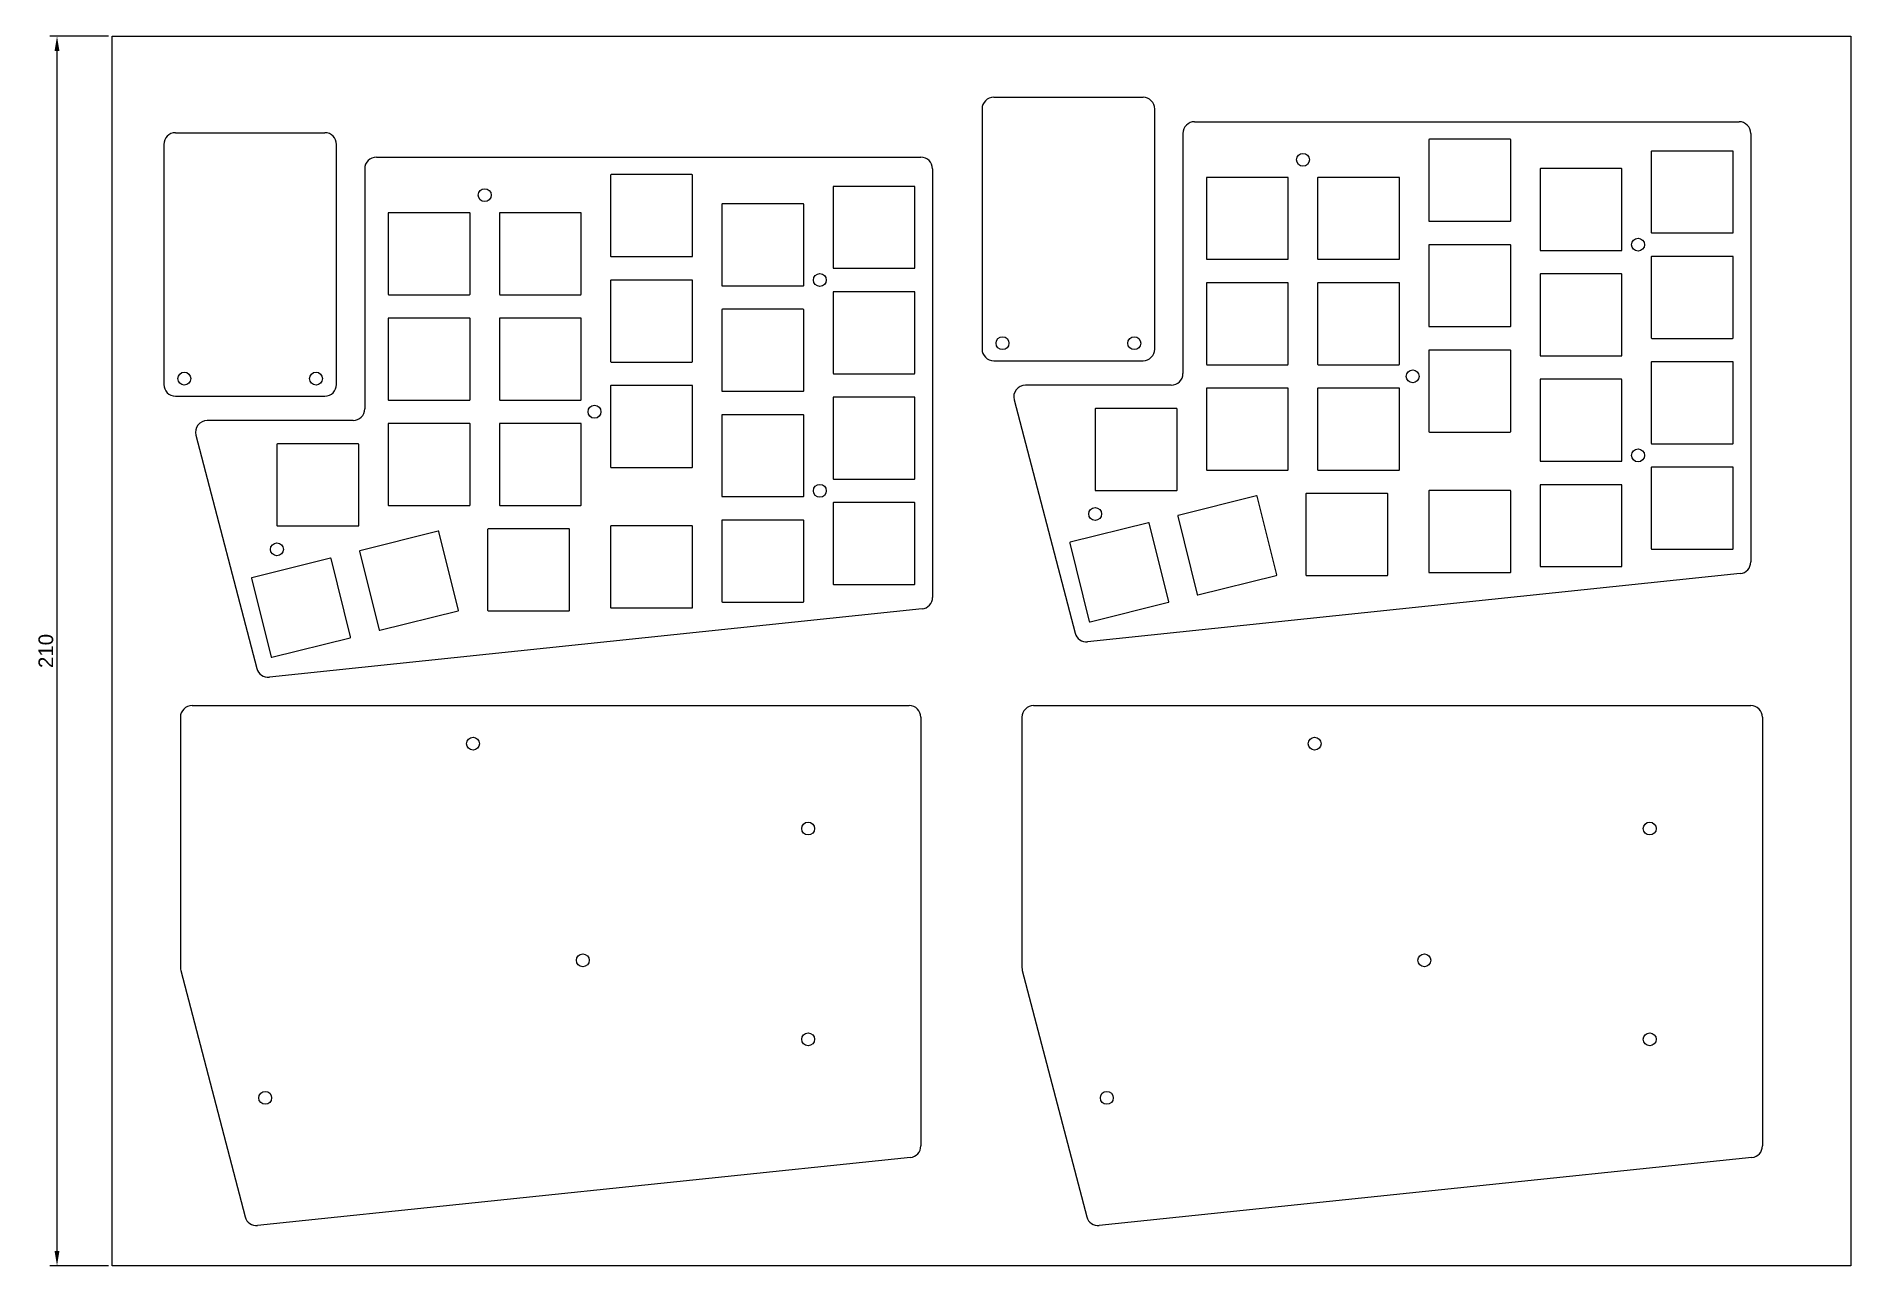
# Model space of a CAD drawing. Header units: millimetres. Extents: x 1702 to 2012, y 2051 to 2261.
import ezdxf

# ---------------------------------------------------------------- set-up
doc = ezdxf.new("R2010")
doc.units = ezdxf.units.MM
doc.styles.get("Standard").update_dxf_attribs({"font": 'arial.ttf'})
doc.dimstyles.new('ISO-25', dxfattribs={"dimtxt": 2.5, "dimasz": 2.5, "dimexe": 1.25, "dimexo": 0.625, "dimtad": 1, "dimtxsty": 'Standard', "dimcen": 2.5, "dimadec": 0, "dimazin": 0, "dimtfac": 1, "dimtmove": 0, "dimatfit": 3, "dimfxl": 1, "dimarcsym": 0})

# ---------------------------------------------------------------- blocks, each defined once
blk = doc.blocks.new('*D1')
at = {"color": 0, "lineweight": -2, "transparency": 16777216}
for p, q in [((1713.97, 2261.38), (1703.93, 2261.38)), ((1705.18, 2053.88), (1705.18, 2258.88)), ((1713.97, 2051.38), (1703.93, 2051.38))]:
    blk.add_line(p, q, dxfattribs=at)
at = {"color": 0, "transparency": 16777216}
for points in [[(1704.76, 2258.88), (1705.59, 2258.88), (1705.18, 2261.38)], [(1704.76, 2053.88), (1705.59, 2053.88), (1705.18, 2051.38)]]:
    blk.add_solid(points, dxfattribs=at)
at = {"layer": 'Defpoints', "color": 0, "transparency": 16777216}
for p in [(1705.18, 2261.38), (1714.6, 2261.38), (1714.6, 2051.38)]:
    blk.add_point(p, dxfattribs=at)
at = {"color": 0, "transparency": 16777216, "insert": (1703.28, 2156.38), "char_height": 2.5, "attachment_point": 5, "rotation": 90}
blk.add_mtext('210', dxfattribs=at)

msp = doc.modelspace()

# ---------------------------------------------------------------- linework, layer by layer
for p, q in [((1714.599, 2261.38), (2011.599, 2261.38)), ((1714.599, 2051.38), (1714.599, 2261.38)), ((2011.599, 2261.38), (2011.599, 2051.38)), ((2011.599, 2051.38), (1714.599, 2051.38))]:
    msp.add_line(p, q)
at = {"color": 1, "true_color": 0xff0000}
for p, q in [((1865.203, 2250.957), (1890.703, 2250.957)), ((1863.203, 2248.957), (1863.203, 2207.957)), ((1892.703, 2207.957), (1892.703, 2248.957)), ((1725.424, 2244.916), (1750.924, 2244.916)), ((1897.524, 2244.786), (1897.524, 2203.786)), ((1899.524, 2246.786), (1992.524, 2246.786)), ((1994.524, 2244.786), (1994.524, 2171.588)), ((1723.424, 2242.916), (1723.424, 2201.916)), ((1752.924, 2201.916), (1752.924, 2242.916)), ((1757.746, 2238.745), (1757.746, 2197.745)), ((1759.746, 2240.745), (1852.746, 2240.745)), ((1854.746, 2238.745), (1854.746, 2165.547)), ((1865.203, 2205.957), (1890.703, 2205.957)), ((1895.524, 2201.786), (1870.614, 2201.786)), ((1725.424, 2199.916), (1750.924, 2199.916)), ((1868.679, 2199.28), (1879.09, 2159.448)), ((1755.746, 2195.745), (1730.836, 2195.745)), ((1728.901, 2193.239), (1739.312, 2153.407)), ((1992.732, 2169.599), (1881.233, 2157.964)), ((1852.953, 2163.558), (1741.454, 2151.923)), ((1726.246, 2145.051), (1726.246, 2102.308)), ((1728.246, 2147.051), (1850.746, 2147.051)), ((1852.746, 2145.051), (1852.746, 2071.854)), ((1870.018, 2145.051), (1870.018, 2102.308)), ((1872.018, 2147.051), (1994.518, 2147.051)), ((1996.518, 2145.051), (1996.518, 2071.854)), ((1726.311, 2101.803), (1737.312, 2059.713)), ((1870.083, 2101.803), (1881.083, 2059.713)), ((1850.953, 2069.864), (1739.454, 2058.23)), ((1994.725, 2069.864), (1883.226, 2058.23))]:
    msp.add_line(p, q, dxfattribs=at)
for points in [[(1939.624, 2229.786), (1953.424, 2229.786, 0.4142136), (1953.524, 2229.886), (1953.524, 2243.686, 0.4142136), (1953.424, 2243.786), (1939.624, 2243.786, 0.4142136), (1939.524, 2243.686), (1939.524, 2229.886, 0.4142136)], [(1977.624, 2227.786), (1991.424, 2227.786, 0.4142136), (1991.524, 2227.886), (1991.524, 2241.686, 0.4142136), (1991.424, 2241.786), (1977.624, 2241.786, 0.4142136), (1977.524, 2241.686), (1977.524, 2227.886, 0.4142136)], [(1958.624, 2224.786), (1972.424, 2224.786, 0.4142136), (1972.524, 2224.886), (1972.524, 2238.686, 0.4142136), (1972.424, 2238.786), (1958.624, 2238.786, 0.4142136), (1958.524, 2238.686), (1958.524, 2224.886, 0.4142136)], [(1799.846, 2223.745), (1813.646, 2223.745, 0.4142136), (1813.746, 2223.845), (1813.746, 2237.645, 0.4142136), (1813.646, 2237.745), (1799.846, 2237.745, 0.4142136), (1799.746, 2237.645), (1799.746, 2223.845, 0.4142136)], [(1837.846, 2221.745), (1851.646, 2221.745, 0.4142136), (1851.746, 2221.845), (1851.746, 2235.645, 0.4142136), (1851.646, 2235.745), (1837.846, 2235.745, 0.4142136), (1837.746, 2235.645), (1837.746, 2221.845, 0.4142136)], [(1901.624, 2223.286), (1915.424, 2223.286, 0.4142136), (1915.524, 2223.386), (1915.524, 2237.186, 0.4142136), (1915.424, 2237.286), (1901.624, 2237.286, 0.4142136), (1901.524, 2237.186), (1901.524, 2223.386, 0.4142136)], [(1920.624, 2223.286), (1934.424, 2223.286, 0.4142136), (1934.524, 2223.386), (1934.524, 2237.186, 0.4142136), (1934.424, 2237.286), (1920.624, 2237.286, 0.4142136), (1920.524, 2237.186), (1920.524, 2223.386, 0.4142136)], [(1818.846, 2218.745), (1832.646, 2218.745, 0.4142136), (1832.746, 2218.845), (1832.746, 2232.645, 0.4142136), (1832.646, 2232.745), (1818.846, 2232.745, 0.4142136), (1818.746, 2232.645), (1818.746, 2218.845, 0.4142136)], [(1761.846, 2217.245), (1775.646, 2217.245, 0.4142136), (1775.746, 2217.345), (1775.746, 2231.145, 0.4142136), (1775.646, 2231.245), (1761.846, 2231.245, 0.4142136), (1761.746, 2231.145), (1761.746, 2217.345, 0.4142136)], [(1780.846, 2217.245), (1794.646, 2217.245, 0.4142136), (1794.746, 2217.345), (1794.746, 2231.145, 0.4142136), (1794.646, 2231.245), (1780.846, 2231.245, 0.4142136), (1780.746, 2231.145), (1780.746, 2217.345, 0.4142136)], [(1939.624, 2211.786), (1953.424, 2211.786, 0.4142136), (1953.524, 2211.886), (1953.524, 2225.686, 0.4142136), (1953.424, 2225.786), (1939.624, 2225.786, 0.4142136), (1939.524, 2225.686), (1939.524, 2211.886, 0.4142136)], [(1977.624, 2209.786), (1991.424, 2209.786, 0.4142136), (1991.524, 2209.886), (1991.524, 2223.686, 0.4142136), (1991.424, 2223.786), (1977.624, 2223.786, 0.4142136), (1977.524, 2223.686), (1977.524, 2209.886, 0.4142136)], [(1799.846, 2205.745), (1813.646, 2205.745, 0.4142136), (1813.746, 2205.845), (1813.746, 2219.645, 0.4142136), (1813.646, 2219.745), (1799.846, 2219.745, 0.4142136), (1799.746, 2219.645), (1799.746, 2205.845, 0.4142136)], [(1958.624, 2206.786), (1972.424, 2206.786, 0.4142136), (1972.524, 2206.886), (1972.524, 2220.686, 0.4142136), (1972.424, 2220.786), (1958.624, 2220.786, 0.4142136), (1958.524, 2220.686), (1958.524, 2206.886, 0.4142136)], [(1837.846, 2203.745), (1851.646, 2203.745, 0.4142136), (1851.746, 2203.845), (1851.746, 2217.645, 0.4142136), (1851.646, 2217.745), (1837.846, 2217.745, 0.4142136), (1837.746, 2217.645), (1837.746, 2203.845, 0.4142136)], [(1901.624, 2205.286), (1915.424, 2205.286, 0.4142136), (1915.524, 2205.386), (1915.524, 2219.186, 0.4142136), (1915.424, 2219.286), (1901.624, 2219.286, 0.4142136), (1901.524, 2219.186), (1901.524, 2205.386, 0.4142136)], [(1920.624, 2205.286), (1934.424, 2205.286, 0.4142136), (1934.524, 2205.386), (1934.524, 2219.186, 0.4142136), (1934.424, 2219.286), (1920.624, 2219.286, 0.4142136), (1920.524, 2219.186), (1920.524, 2205.386, 0.4142136)], [(1761.846, 2199.245), (1775.646, 2199.245, 0.4142136), (1775.746, 2199.345), (1775.746, 2213.145, 0.4142136), (1775.646, 2213.245), (1761.846, 2213.245, 0.4142136), (1761.746, 2213.145), (1761.746, 2199.345, 0.4142136)], [(1780.846, 2199.245), (1794.646, 2199.245, 0.4142136), (1794.746, 2199.345), (1794.746, 2213.145, 0.4142136), (1794.646, 2213.245), (1780.846, 2213.245, 0.4142136), (1780.746, 2213.145), (1780.746, 2199.345, 0.4142136)], [(1818.846, 2200.745), (1832.646, 2200.745, 0.4142136), (1832.746, 2200.845), (1832.746, 2214.645, 0.4142136), (1832.646, 2214.745), (1818.846, 2214.745, 0.4142136), (1818.746, 2214.645), (1818.746, 2200.845, 0.4142136)], [(1939.624, 2193.786), (1953.424, 2193.786, 0.4142136), (1953.524, 2193.886), (1953.524, 2207.686, 0.4142136), (1953.424, 2207.786), (1939.624, 2207.786, 0.4142136), (1939.524, 2207.686), (1939.524, 2193.886, 0.4142136)], [(1977.624, 2191.786), (1991.424, 2191.786, 0.4142136), (1991.524, 2191.886), (1991.524, 2205.686, 0.4142136), (1991.424, 2205.786), (1977.624, 2205.786, 0.4142136), (1977.524, 2205.686), (1977.524, 2191.886, 0.4142136)], [(1799.846, 2187.745), (1813.646, 2187.745, 0.4142136), (1813.746, 2187.845), (1813.746, 2201.645, 0.4142136), (1813.646, 2201.745), (1799.846, 2201.745, 0.4142136), (1799.746, 2201.645), (1799.746, 2187.845, 0.4142136)], [(1901.624, 2187.286), (1915.424, 2187.286, 0.4142136), (1915.524, 2187.386), (1915.524, 2201.186, 0.4142136), (1915.424, 2201.286), (1901.624, 2201.286, 0.4142136), (1901.524, 2201.186), (1901.524, 2187.386, 0.4142136)], [(1920.624, 2187.286), (1934.424, 2187.286, 0.4142136), (1934.524, 2187.386), (1934.524, 2201.186, 0.4142136), (1934.424, 2201.286), (1920.624, 2201.286, 0.4142136), (1920.524, 2201.186), (1920.524, 2187.386, 0.4142136)], [(1958.624, 2188.786), (1972.424, 2188.786, 0.4142136), (1972.524, 2188.886), (1972.524, 2202.686, 0.4142136), (1972.424, 2202.786), (1958.524, 2202.786), (1958.524, 2188.886, 0.4142136)], [(1837.846, 2185.745), (1851.646, 2185.745, 0.4142136), (1851.746, 2185.845), (1851.746, 2199.645, 0.4142136), (1851.646, 2199.745), (1837.846, 2199.745, 0.4142136), (1837.746, 2199.645), (1837.746, 2185.845, 0.4142136)], [(1882.624, 2183.786), (1896.424, 2183.786, 0.4142136), (1896.524, 2183.886), (1896.524, 2197.686, 0.4142136), (1896.424, 2197.786), (1882.624, 2197.786, 0.4142136), (1882.524, 2197.686), (1882.524, 2183.886, 0.4142136)], [(1761.846, 2181.245), (1775.646, 2181.245, 0.4142136), (1775.746, 2181.345), (1775.746, 2195.145, 0.4142136), (1775.646, 2195.245), (1761.846, 2195.245, 0.4142136), (1761.746, 2195.145), (1761.746, 2181.345, 0.4142136)], [(1780.846, 2181.245), (1794.646, 2181.245, 0.4142136), (1794.746, 2181.345), (1794.746, 2195.145, 0.4142136), (1794.646, 2195.245), (1780.846, 2195.245, 0.4142136), (1780.746, 2195.145), (1780.746, 2181.345, 0.4142136)], [(1818.846, 2182.745), (1832.646, 2182.745, 0.4142136), (1832.746, 2182.845), (1832.746, 2196.645, 0.4142136), (1832.646, 2196.745), (1818.746, 2196.745), (1818.746, 2182.845, 0.4142136)], [(1742.846, 2177.745), (1756.646, 2177.745, 0.4142136), (1756.746, 2177.845), (1756.746, 2191.645, 0.4142136), (1756.646, 2191.745), (1742.846, 2191.745, 0.4142136), (1742.746, 2191.645), (1742.746, 2177.845, 0.4142136)], [(1977.624, 2173.786), (1991.424, 2173.786, 0.4142136), (1991.524, 2173.886), (1991.524, 2187.686, 0.4142136), (1991.424, 2187.786), (1977.624, 2187.786, 0.4142136), (1977.524, 2187.686), (1977.524, 2173.886, 0.4142136)], [(1900.083, 2165.955), (1913.473, 2169.293, 0.4142136), (1913.546, 2169.415), (1910.207, 2182.805, 0.4142136), (1910.086, 2182.878), (1896.696, 2179.539, 0.4142136), (1896.623, 2179.418), (1899.961, 2166.028, 0.4142136)], [(1918.624, 2169.286), (1932.424, 2169.286, 0.4142136), (1932.524, 2169.386), (1932.524, 2183.186, 0.4142136), (1932.424, 2183.286), (1918.624, 2183.286, 0.4142136), (1918.524, 2183.186), (1918.524, 2169.386, 0.4142136)], [(1939.624, 2169.786), (1953.424, 2169.786, 0.4142136), (1953.524, 2169.886), (1953.524, 2183.686, 0.4142136), (1953.424, 2183.786), (1939.624, 2183.786, 0.4142136), (1939.524, 2183.686), (1939.524, 2169.886, 0.4142136)], [(1958.624, 2170.786), (1972.424, 2170.786, 0.4142136), (1972.524, 2170.886), (1972.524, 2184.686, 0.4142136), (1972.424, 2184.786), (1958.624, 2184.786, 0.4142136), (1958.524, 2184.686), (1958.524, 2170.886, 0.4142136)], [(1837.846, 2167.745), (1851.646, 2167.745, 0.4142136), (1851.746, 2167.845), (1851.746, 2181.645, 0.4142136), (1851.646, 2181.745), (1837.846, 2181.745, 0.4142136), (1837.746, 2181.645), (1837.746, 2167.845, 0.4142136)], [(1760.304, 2159.914), (1773.694, 2163.252, 0.4142136), (1773.767, 2163.373), (1770.429, 2176.763, 0.4142136), (1770.307, 2176.836), (1756.917, 2173.498, 0.4142136), (1756.845, 2173.377), (1760.183, 2159.986, 0.4142136)], [(1778.846, 2163.245), (1792.646, 2163.245, 0.4142136), (1792.746, 2163.345), (1792.746, 2177.145, 0.4142136), (1792.646, 2177.245), (1778.846, 2177.245, 0.4142136), (1778.746, 2177.145), (1778.746, 2163.345, 0.4142136)], [(1799.846, 2163.745), (1813.646, 2163.745, 0.4142136), (1813.746, 2163.845), (1813.746, 2177.645, 0.4142136), (1813.646, 2177.745), (1799.846, 2177.745, 0.4142136), (1799.746, 2177.645), (1799.746, 2163.845, 0.4142136)], [(1818.846, 2164.745), (1832.646, 2164.745, 0.4142136), (1832.746, 2164.845), (1832.746, 2178.645, 0.4142136), (1832.646, 2178.745), (1818.846, 2178.745, 0.4142136), (1818.746, 2178.645), (1818.746, 2164.845, 0.4142136)], [(1881.647, 2161.358), (1895.037, 2164.697, 0.4142136), (1895.11, 2164.818), (1891.771, 2178.208, 0.4142136), (1891.65, 2178.281), (1878.26, 2174.942, 0.4142136), (1878.187, 2174.821), (1881.526, 2161.431, 0.4142136)], [(1741.869, 2155.317), (1755.259, 2158.656, 0.4142136), (1755.332, 2158.777), (1751.993, 2172.167, 0.4142136), (1751.872, 2172.24), (1738.482, 2168.901, 0.4142136), (1738.409, 2168.78), (1741.747, 2155.39, 0.4142136)]]:
    msp.add_lwpolyline(points, format="xyb", close=True, dxfattribs=at)
for centre in [(1918.024, 2240.286), (1778.246, 2234.245), (1975.274, 2225.786), (1835.496, 2219.745), (1866.703, 2208.957), (1889.203, 2208.957), (1726.924, 2202.916), (1749.424, 2202.916), (1936.774, 2203.286), (1796.996, 2197.245), (1975.274, 2189.786), (1835.496, 2183.745), (1882.524, 2179.786), (1742.746, 2173.745), (1776.246, 2140.551), (1920.018, 2140.551), (1833.496, 2126.051), (1977.268, 2126.051), (1794.996, 2103.551), (1938.768, 2103.551), (1833.496, 2090.051), (1977.268, 2090.051), (1740.746, 2080.051), (1884.518, 2080.051)]:
    msp.add_circle(centre, 1.1, dxfattribs=at)
for centre, start, end in [((1865.203, 2248.957), 90, 180), ((1890.703, 2248.957), 0, 90), ((1725.424, 2242.916), 90, 180), ((1750.924, 2242.916), 0, 90), ((1899.524, 2244.786), 90, 180), ((1992.524, 2244.786), 0, 90), ((1759.746, 2238.745), 90, 180), ((1852.746, 2238.745), 0, 90), ((1865.203, 2207.957), 180, 270), ((1890.703, 2207.957), 270, 0), ((1725.424, 2201.916), 180, 270), ((1750.924, 2201.916), 270, 0), ((1870.614, 2199.786), 90, 194.64738), ((1895.524, 2203.786), 270, 360), ((1755.746, 2197.745), 270, 360), ((1730.836, 2193.745), 90, 194.64738), ((1992.524, 2171.588), 275.95713, 0), ((1852.746, 2165.547), 275.95713, 0), ((1881.025, 2159.954), 194.64738, 275.95713), ((1741.247, 2153.912), 194.64738, 275.95713), ((1728.246, 2145.051), 90, 180), ((1850.746, 2145.051), 0, 90), ((1872.018, 2145.051), 90, 180), ((1994.518, 2145.051), 0, 90), ((1728.246, 2102.308), 180, 194.64738), ((1872.018, 2102.308), 180, 194.64738), ((1850.746, 2071.854), 275.95713, 0), ((1994.518, 2071.854), 275.95713, 0), ((1739.247, 2060.219), 194.64738, 275.95713), ((1883.018, 2060.219), 194.64738, 275.95713)]:
    msp.add_arc(centre, 2, start, end, dxfattribs=at)

# ---------------------------------------------------------------- dimensions: what is measured, and where the dimension line sits
dim = msp.add_linear_dim(base=(1705.178, 2261.38), p1=(1714.599, 2051.38), p2=(1714.599, 2261.38), angle=90, dimstyle='ISO-25')
dim.commit()
dim.dimension.update_dxf_attribs({"geometry": '*D1', "text_midpoint": (1703.277, 2156.38)})

doc.saveas('drawing.dxf')
